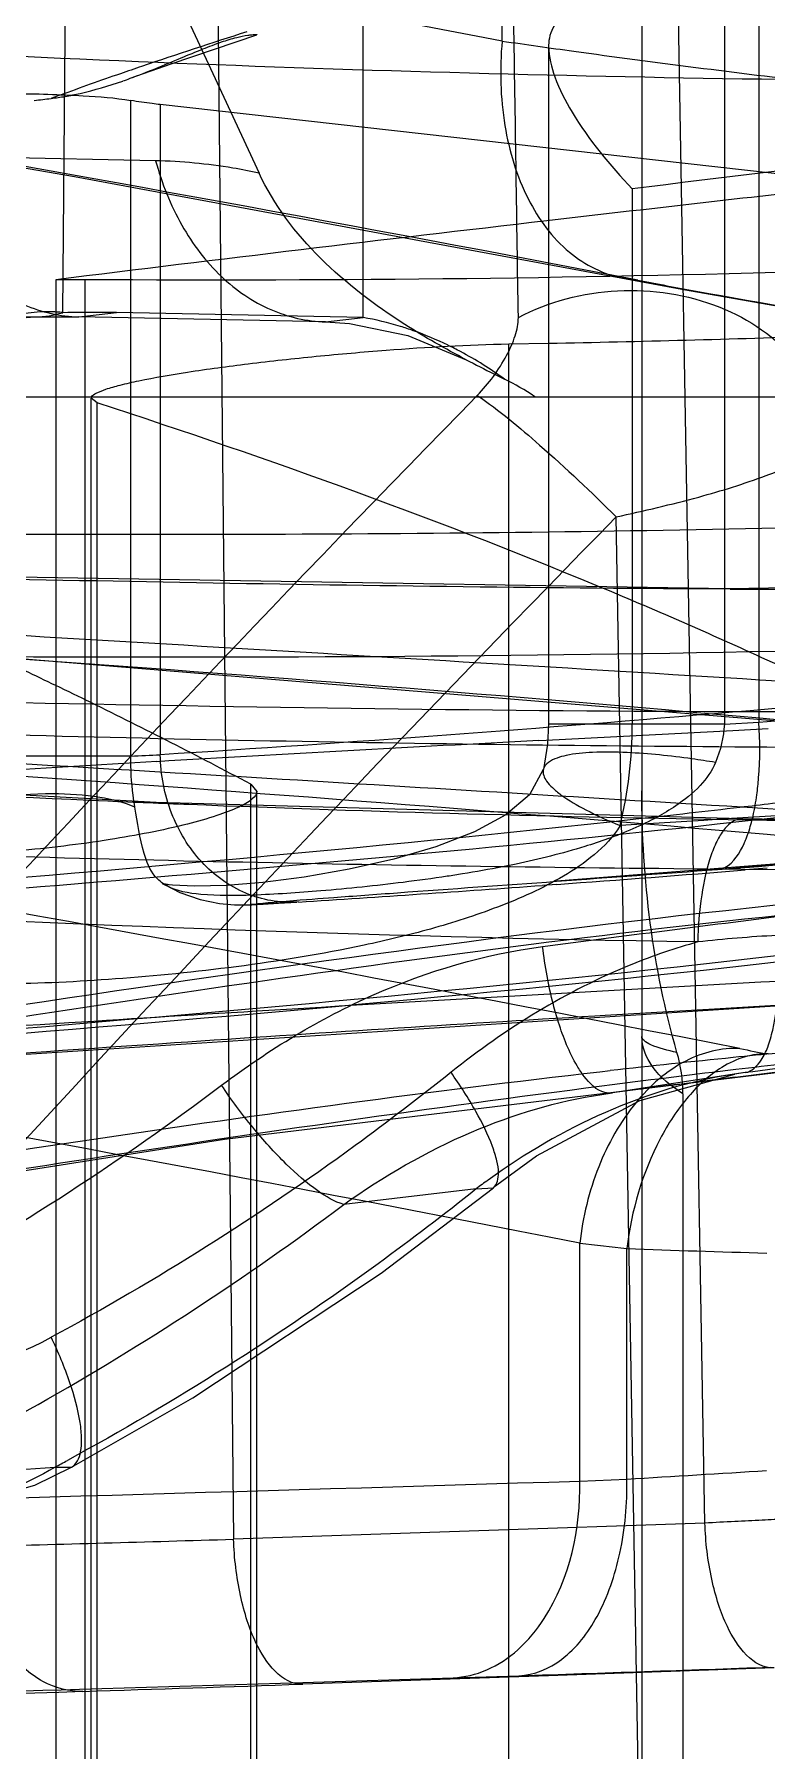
# Model space of a CAD drawing. Header units: millimetres. Extents: x 29875 to 31218, y -21313 to -20364.
# Drawn here: x 30568.674 to 30570.193, y -21046.04 to -21042.482 of the extents above; entities that cross this region are included whole.
import ezdxf

# ---------------------------------------------------------------- set-up
doc = ezdxf.new("R2010")
doc.units = ezdxf.units.MM
doc.header["$LTSCALE"] = 8
doc.layers.add('Cav-cor', color=30, linetype='Continuous')
doc.layers.add('WT', color=4, linetype='Continuous')

# ---------------------------------------------------------------- blocks, each defined once
blk = doc.blocks.new('20160903.150408')
at = {"layer": 'Cav-cor', "color": 241}
for p, q in [((-59.6826, 30.6229), (-58.6795, 28.4636)), ((-58.4637, 28.1643), (-58.4637, 30.4265)), ((-59.0864, 28.1743), (-59.0674, 30.3467)), ((-57.7553, 25.6651), (-57.8368, 30.3348)), ((-58.779, 30.2445), (-58.7323, 25.6316)), ((-57.886, 29.9255), (-57.886, 24.1488)), ((-58.1756, 28.7374), (-58.1829, 29.5342)), ((-57.7149, 28.7906), (-57.7149, 27.3214)), ((-57.6433, 28.7927), (-57.6433, 27.3252)), ((-58.8619, 28.6903), (-58.684, 28.7506)), ((-58.0792, 28.7247), (-58.0792, 27.3214)), ((-58.9467, 28.6601), (-58.8619, 28.6903)), ((-58.9455, 27.2551), (-58.9455, 28.6142)), ((-58.8843, 28.6057), (-58.8843, 27.2577)), ((-57.5148, 28.4518), (-58.8843, 28.6057)), ((-58.8939, 28.4892), (-59.4052, 28.4995)), ((-57.9057, 28.431), (-57.9057, 27.3214)), ((-59.1009, 28.2426), (-59.1009, 24.8827)), ((-59.0409, 28.2426), (-59.0409, 24.8822)), ((-57.9243, 28.2455), (-57.9242, 28.2455)), ((-57.9242, 28.2455), (-57.8945, 28.2417)), ((-59.1434, 28.1654), (-59.1321, 28.1656)), ((-59.1321, 28.1656), (-59.053, 28.1656)), ((-59.0529, 28.1656), (-58.975, 28.1746)), ((-58.5416, 28.1553), (-59.0529, 28.1656)), ((-58.4637, 28.1643), (-58.975, 28.1746)), ((-58.5416, 28.1553), (-58.4637, 28.1643)), ((-58.3711, 28.1269), (-58.2501, 28.0767)), ((-58.1617, 28.1095), (-58.0792, 28.111)), ((-58.1617, 24.8487), (-58.1617, 28.1095)), ((-62.8101, 28), (-54.9359, 28)), ((-59.0279, 24.8343), (-59.0279, 27.9972)), ((-59.0151, 27.9873), (-59.0279, 27.9969)), ((-59.0151, 24.8297), (-59.0151, 27.9873)), ((-57.8716, 23.8806), (-57.9392, 27.7508)), ((-59.059, 27.4479), (-59.307, 27.4658)), ((-57.6433, 27.3252), (-57.609, 27.3278)), ((-58.0842, 27.2882), (-57.6971, 27.3084)), ((-57.7149, 27.3214), (-58.0792, 27.3214)), ((-57.7149, 27.3214), (-57.6433, 27.3252)), ((-57.6971, 27.3084), (-57.624, 27.3122)), ((-58.0997, 27.2873), (-58.0842, 27.2882)), ((-58.9455, 27.2551), (-59.8309, 27.2551)), ((-58.0902, 27.2273), (-58.1191, 27.1747)), ((-58.6968, 24.673), (-58.6968, 27.1969)), ((-58.6968, 27.1969), (-58.684, 27.1816)), ((-58.684, 24.6671), (-58.684, 27.1814)), ((-58.1191, 27.1747), (-58.1677, 27.1334)), ((-57.6783, 27.1497), (-57.5425, 27.1413)), ((-57.5436, 27.1228), (-57.6799, 27.1247)), ((-57.6707, 27.123), (-57.6799, 27.1247)), ((-58.3131, 27.0669), (-58.4004, 27.0415)), ((-57.4406, 27.0443), (-58.0628, 26.9955)), ((-57.8197, 27.0221), (-57.6806, 27.0209)), ((-57.7294, 27.02), (-57.7292, 27.02)), ((-57.6806, 27.0209), (-57.5443, 27.02)), ((-57.6259, 27.0227), (-57.6718, 27.019)), ((-58.8733, 26.9875), (-58.872, 26.9867)), ((-58.8725, 26.9872), (-58.8726, 26.9873)), ((-58.0623, 26.9891), (-58.092, 26.9869)), ((-58.6393, 26.95), (-58.6014, 26.9523)), ((-58.598, 26.9526), (-58.6014, 26.9523)), ((-57.7353, 26.7307), (-57.9619, 26.7173)), ((-57.4885, 26.7449), (-57.7353, 26.7307)), ((-58.7511, 26.4611), (-56.892, 26.686)), ((-57.9619, 26.7173), (-57.9832, 26.716)), ((-57.6923, 26.5894), (-57.4828, 26.6158)), ((-57.9732, 26.6006), (-57.9519, 26.603)), ((-57.6715, 26.5988), (-57.9686, 26.5538)), ((-57.6715, 26.5988), (-57.6931, 26.5958)), ((-57.9475, 26.5734), (-57.9689, 26.5707)), ((-57.9686, 26.5538), (-57.9476, 26.5568)), ((-57.8007, 26.5552), (-57.8007, 24.1385)), ((-63.1015, 25.7756), (-58.7511, 26.4611)), ((-58.2293, 26.3577), (-58.5039, 26.3252)), ((-58.2293, 26.3576), (-58.1937, 26.3603)), ((-58.1937, 26.3603), (-58.1937, 26.3603)), ((-58.0144, 25.752), (-58.0144, 26.2452)), ((-57.9171, 25.7564), (-57.9171, 26.234)), ((-59.1024, 25.7811), (-59.0685, 25.7808)), ((-58.0144, 25.752), (-57.9171, 25.7564)), ((-57.7553, 25.6651), (-58.7323, 25.6316)), ((-58.6816, 25.3318), (-58.5891, 25.3347)), ((-58.5891, 25.3347), (-58.2774, 25.3443)), ((-58.1411, 25.3464), (-58.589, 25.3311)), ((-58.2774, 25.3443), (-58.1412, 25.3486)), ((-58.0797, 25.3485), (-58.1411, 25.3464)), ((-57.6119, 25.3646), (-58.0797, 25.3485)), ((-59.0517, 25.3207), (-58.6816, 25.3318))]:
    blk.add_line(p, q, dxfattribs=at)
for points in [[(-61.3815, 28.842), (-60.3023, 28.6706), (-59.0619, 28.4568)], [(-59.0619, 28.4568), (-57.7958, 28.2215), (-57.5236, 28.1743), (-57.5099, 28.1721)], [(-57.7292, 27.02), (-55.7954, 27.1934), (-53.8273, 27.4624), (-52.0152, 27.8655), (-50.5402, 28.3799)], [(-59.4123, 27.9521), (-59.3595, 28.0463), (-59.2894, 28.1145), (-59.2201, 28.151), (-59.1623, 28.1642), (-59.1434, 28.1654)], [(-58.5416, 28.1553), (-58.4917, 28.1521), (-58.3711, 28.1269)], [(-57.5, 27.6055), (-57.7055, 27.602), (-59.8999, 27.6375)], [(-57.495, 27.3187), (-59.1577, 27.4554), (-61.3867, 27.6016)], [(-57.6799, 27.1247), (-58.8925, 27.1588), (-60.3624, 27.2404), (-61.7472, 27.3541)], [(-58.0792, 27.3214), (-58.0813, 27.28), (-58.0901, 27.2272)], [(-63.4206, 26.153), (-62.732, 26.27), (-61.8196, 26.3934), (-60.6812, 26.514), (-59.2704, 26.6304), (-57.5769, 26.7392), (-55.6836, 26.838), (-53.6956, 26.928), (-51.6549, 27.0102), (-49.5625, 27.0835), (-47.5945, 27.1409)], [(-58.1677, 27.1334), (-58.2327, 27.0978), (-58.3131, 27.0669)], [(-58.4004, 27.0415), (-58.4927, 27.0206), (-58.5861, 27.0042), (-58.6717, 26.9931), (-58.7472, 26.987), (-58.8131, 26.9853), (-58.8588, 26.9875), (-58.8661, 26.9883)], [(-58.8661, 26.9883), (-58.8801, 26.9906), (-58.8747, 26.9882), (-58.8733, 26.9875)], [(-58.873, 26.9875), (-58.8436, 26.9726), (-58.8013, 26.9575), (-58.7612, 26.9493), (-58.7303, 26.9467), (-58.7139, 26.9465), (-58.7037, 26.9467), (-58.6943, 26.947), (-58.6838, 26.9475), (-58.6713, 26.9482), (-58.6393, 26.95)], [(-58.1939, 26.3605), (-58.1045, 26.4264), (-57.8903, 26.5414), (-57.6931, 26.5958)], [(-59.0684, 25.7808), (-58.8165, 25.9249), (-58.4264, 26.1834), (-58.1937, 26.3603)], [(-59.5239, 25.6568), (-59.4177, 25.6662), (-59.1442, 25.7438), (-59.0685, 25.7808)]]:
    blk.add_lwpolyline(points, dxfattribs=at)
for centre, radius, start, end in [((-75.2665, -59.9413), 90.3106, 79.091198, 81.32985), ((-74.8772, -59.8429), 89.7068, 79.087305, 81.33414), ((-55.1626, 17.6155), 11.6906, 107.63741, 108.76284), ((-57.9728, 28.726), 0.1064, 176.2893, 179.9732), ((-55.9953, 20.0923), 9.0776, 108.81447, 109.10877), ((-56.3897, 21.2275), 7.8758, 109.10106, 110.06429), ((-59.3318, 29.7179), 1.1257, 289.1629, 290.0047), ((-59.4672, 31.5934), 2.9963, 276.1647, 276.8339), ((-56.7987, 22.3574), 6.6742, 110.09453, 110.26803), ((-59.1774, 29.1728), 0.5584, 276.8622, 279.888), ((-39.0832, -135.309), 164.7728, 96.423531, 96.621531), ((-43.1463, -100.5312), 129.7584, 96.610132, 97.062748), ((-59.0759, 22.1285), 6.1142, 89.67201, 90.23459), ((-59.1481, 28.382), 0.2166, 271.2326, 286.4848), ((-59.1195, 27.8973), 0.2791, 83.1833, 85.8658), ((-58.5982, 27.4656), 0.7124, 64.1337, 70.4487), ((-58.7176, 62.6413), 34.5362, 271.05922, 272.00531), ((-58.6152, 27.4301), 0.7517, 61.9479, 64.1469), ((-58.6256, 27.4114), 0.7731, 53.9338, 61.9184), ((-56.89, 30.667), 2.9256, 242.2974, 243.5608), ((-56.3929, 31.661), 4.037, 243.5251, 243.8766), ((-18.4877, -10.8756), 55.5945, 135.62745, 138.99993), ((-58.3929, 27.583), 0.505, 55.6657, 63.8628), ((-18.686, -10.7128), 54.9569, 135.5821, 138.97191), ((-57.4748, 83.5233), 55.9224, 269.76656, 269.97417), ((-64.2838, 16.6337), 11.95, 64.29684, 64.97686), ((-65.0999, -56.1242), 83.7902, 84.792559, 85.865642), ((-64.1828, 16.8439), 11.7169, 63.89888, 64.29575), ((-64.0453, 17.1232), 11.4055, 62.03471, 63.90224), ((-75.1572, -61.9758), 90.3308, 78.84569, 81.460179), ((-58.789, 27.3214), 0.8833, 346.2155, 0.0028), ((-59.7336, 46.2304), 18.9917, 272.37806, 272.56297), ((-48.5128, -152.9493), 180.4914, 93.044731, 93.296352), ((-56.7768, 78.2639), 51.1499, 266.13843, 267.51643), ((-51.3553, -103.9488), 131.4086, 93.287529, 93.608578), ((-56.881, 76.0546), 48.9381, 267.52618, 267.72319), ((-56.9145, 75.1945), 48.0774, 267.72239, 269.09886), ((-61.3009, 58.1222), 31.1836, 276.27493, 276.66326), ((-60.9857, 55.4146), 28.4577, 276.66549, 276.93788), ((-57.1626, 59.5759), 32.4568, 269.10306, 269.25792), ((-66.5394, 144.6309), 117.9403, 274.121504, 274.283889), ((-61.6222, 76.0065), 49.1465, 274.15384, 274.61049), ((-62.4926, 88.0688), 61.2402, 273.646188, 274.120759), ((-75.3494, -61.619), 89.5579, 78.839295, 81.501225), ((-41.0771, -104.9905), 132.9437, 97.133377, 97.353014), ((-57.4602, 24.1309), 2.7562, 93.0449, 96.4501), ((-48.8518, -135.443), 162.4669, 93.049146, 93.460851), ((-51.2422, -95.7983), 122.7502, 93.464193, 93.658009), ((-53.7608, -58.1777), 85.0457, 93.581727, 94.869683), ((-40.5915, -108.1747), 135.8515, 97.013817, 97.222677), ((-55.6312, 5.9979), 20.7353, 95.71663, 96.42621), ((-55.8128, 7.7889), 18.9352, 95.4278, 95.70955), ((-54.7305, 1.7436), 25.0372, 96.30661, 96.79146), ((-56.7946, 31.1561), 4.5941, 258.8559, 259.5986), ((-54.2581, -2.214), 29.0229, 96.79373, 97.30339), ((-42.6111, -92.1741), 119.7173, 97.236988, 97.360127), ((-57.2945, 25.1114), 1.5582, 125.7329, 126.8726), ((-62.057, 31.0673), 5.9255, 299.51584, 306.84367), ((-56.5853, 38.335), 12.174, 263.25853, 263.71936), ((-56.7945, 57.2232), 31.0095, 267.92537, 268.46127), ((-59.4599, 26.6992), 0.7372, 272.1419, 298.3081), ((-61.9747, 30.9239), 5.7601, 296.24854, 299.50667), ((-64.2286, 94.5556), 68.9653, 273.992215, 274.262748), ((-61.7801, 30.7641), 5.6569, 298.2521, 298.5478), ((-60.8267, 75.4), 49.7289, 273.35424, 273.68887), ((-89.6929, 1071), 1045.7279, 271.5091042, 271.7359432), ((-63.8056, 198.5303), 172.9732, 271.502996, 271.68071), ((-63.3864, 186.4148), 161.1516, 271.865215, 272.050857), ((-89.6939, 1068.0325), 1043.1619, 271.5487877, 271.6832733), ((-74.3923, 521.4044), 496.3255, 271.587749, 271.771997), ((-64.8204, 208.9493), 183.7239, 271.801442, 271.943687)]:
    blk.add_arc(centre, radius, start, end, dxfattribs=at)
for points, knots in [([(-62.7576, 28.4982), (-62.361, 28.878), (-60.7497, 30.371), (-59.048, 31.7653), (-57.7355, 32.7606)], [0, 0, 0, 0, 0.250046, 1, 1, 1, 1]), ([(-48.3004, 30.6858), (-48.6821, 30.4447), (-49.4802, 30.0284), (-50.7394, 29.5895), (-52.0069, 29.2794), (-53.2597, 29.0475), (-54.4861, 28.8616), (-56.0313, 28.6562), (-57.1681, 28.522), (-57.9057, 28.4311)], [0, 0, 0, 0, 0.136222, 0.270261, 0.401477, 0.529632, 0.65459, 0.775737, 1, 1, 1, 1]), ([(-58.142, 28.1644), (-58.145, 28.3627), (-58.1568, 29.1314), (-58.1682, 29.9001), (-58.1766, 30.4705)], [0, 0, 0, 0, 0.258015, 1, 1, 1, 1]), ([(-61.629, 28.8807), (-60.7713, 28.8002), (-59.4816, 28.7077), (-57.7587, 28.6548), (-56.8966, 28.6518), (-56.4654, 28.6548)], [0, 0, 0, 0, 0.499869, 0.749829, 1, 1, 1, 1]), ([(-52.7295, 28.845), (-53.7605, 28.593), (-55.8668, 28.2921), (-57.9851, 28.2364), (-59.0409, 28.2426)], [0, 0, 0, 0, 0.501308, 1, 1, 1, 1]), ([(-58.0244, 28.7924), (-58.039, 28.7904), (-58.0691, 28.7779), (-58.0781, 28.7471), (-58.079, 28.7329)], [0, 0, 0, 0, 0.510224, 1, 1, 1, 1]), ([(-58.9467, 28.6601), (-58.911, 28.6731), (-58.8611, 28.6943), (-58.7983, 28.7203), (-58.76, 28.7349), (-58.729, 28.7447), (-58.7076, 28.7492), (-58.6956, 28.7504), (-58.6891, 28.7511), (-58.6866, 28.7504), (-58.6839, 28.751), (-58.684, 28.7506)], [0, 0, 0, 0, 0.408336, 0.582631, 0.730982, 0.848421, 0.932469, 0.962012, 0.983163, 0.995819, 1, 1, 1, 1]), ([(-58.1756, 28.7374), (-58.1809, 28.6791), (-58.1781, 28.566), (-58.1321, 28.4124), (-58.0472, 28.2951), (-57.9649, 28.2534), (-57.9243, 28.2455)], [0, 0, 0, 0, 0.293097, 0.56017, 0.792841, 1, 1, 1, 1]), ([(-58.1756, 28.7374), (-58.1262, 28.7302), (-57.9081, 28.6994), (-57.6896, 28.6717), (-57.5205, 28.6516)], [0, 0, 0, 0, 0.226676, 1, 1, 1, 1]), ([(-58.0792, 28.7261), (-58.0792, 28.7046), (-58.0667, 28.6565), (-58.0137, 28.5533), (-57.9523, 28.4798), (-57.9057, 28.431)], [0, 0, 0, 0, 0.185137, 0.418492, 1, 1, 1, 1]), ([(-59.0815, 28.6227), (-59.0711, 28.6245), (-59.0307, 28.6326), (-58.9912, 28.6445), (-58.9622, 28.6545)], [0, 0, 0, 0, 0.256359, 1, 1, 1, 1]), ([(-59.1899, 28.6285), (-59.1414, 28.6281), (-59.0598, 28.6258), (-58.9781, 28.6199), (-58.9455, 28.6142)], [0, 0, 0, 0, 0.594702, 1, 1, 1, 1]), ([(-58.8843, 28.6057), (-58.8899, 28.6063), (-58.9104, 28.6088), (-58.9308, 28.6117), (-58.9455, 28.6142)], [0, 0, 0, 0, 0.273992, 1, 1, 1, 1]), ([(-59.4622, 28.5036), (-59.4506, 28.4559), (-59.4193, 28.3672), (-59.3458, 28.2563), (-59.252, 28.1821), (-59.1779, 28.1647), (-59.1434, 28.1654)], [0, 0, 0, 0, 0.295583, 0.560902, 0.792087, 1, 1, 1, 1]), ([(-59.4052, 28.4995), (-59.3927, 28.453), (-59.3581, 28.3656), (-59.2763, 28.2572), (-59.172, 28.1847), (-59.0917, 28.1664), (-59.053, 28.1656)], [0, 0, 0, 0, 0.278808, 0.537704, 0.775496, 1, 1, 1, 1]), ([(-58.6795, 28.4636), (-58.6975, 28.4675), (-58.7683, 28.4812), (-58.8404, 28.4881), (-58.8939, 28.4892)], [0, 0, 0, 0, 0.256647, 1, 1, 1, 1]), ([(-58.8939, 28.4892), (-58.8814, 28.4427), (-58.8467, 28.3553), (-58.765, 28.2469), (-58.6606, 28.1745), (-58.5804, 28.1562), (-58.5416, 28.1554)], [0, 0, 0, 0, 0.278809, 0.537705, 0.775496, 1, 1, 1, 1]), ([(-58.2501, 28.0767), (-58.2934, 28.0995), (-58.4613, 28.194), (-58.6183, 28.3319), (-58.6794, 28.4635)], [0, 0, 0, 0, 0.252142, 1, 1, 1, 1]), ([(-57.7294, 27.02), (-57.1213, 27.0658), (-55.9056, 27.1697), (-54.0883, 27.3969), (-52.2895, 27.7549), (-51.1224, 28.1357), (-50.5607, 28.3776)], [0, 0, 0, 0, 0.249753, 0.499587, 0.749588, 1, 1, 1, 1]), ([(-58.142, 28.1644), (-58.0793, 28.1976), (-57.9361, 28.2341), (-57.726, 28.2028), (-57.5806, 28.1059), (-57.5175, 27.9979), (-57.5059, 27.9396), (-57.5054, 27.9112)], [0, 0, 0, 0, 0.267057, 0.536431, 0.781191, 0.893106, 1, 1, 1, 1]), ([(-57.8945, 28.2417), (-57.8542, 28.234), (-57.6752, 28.2006), (-57.4955, 28.1705), (-57.3562, 28.1487)], [0, 0, 0, 0, 0.225548, 1, 1, 1, 1]), ([(-59.0994, 28.1756), (-59.1044, 28.176), (-59.1262, 28.1769), (-59.1481, 28.1752), (-59.1647, 28.1723)], [0, 0, 0, 0, 0.230105, 1, 1, 1, 1]), ([(-58.975, 28.1746), (-58.9838, 28.1747), (-59.0209, 28.1752), (-59.058, 28.1749), (-59.0864, 28.1743)], [0, 0, 0, 0, 0.235831, 1, 1, 1, 1]), ([(-58.3598, 28.1369), (-58.3686, 28.14), (-58.4026, 28.1513), (-58.4376, 28.1598), (-58.4637, 28.1643)], [0, 0, 0, 0, 0.260454, 1, 1, 1, 1]), ([(-58.2271, 28.0028), (-58.2032, 28.0272), (-58.1734, 28.0674), (-58.148, 28.1239), (-58.1418, 28.1516), (-58.142, 28.1644)], [0, 0, 0, 0, 0.551397, 0.793298, 1, 1, 1, 1]), ([(-59.0269, 28), (-59.0246, 28.0034), (-59.0143, 28.0093), (-58.9945, 28.0169), (-58.9648, 28.0252), (-58.9086, 28.0378), (-58.82, 28.0529), (-58.6972, 28.0695), (-58.5599, 28.0845), (-58.3799, 28.1001), (-58.2467, 28.1081), (-58.1617, 28.1095)], [0, 0, 0, 0, 0.014101, 0.038604, 0.073708, 0.118878, 0.236048, 0.381269, 0.543259, 0.709161, 1, 1, 1, 1]), ([(-54.1612, 28.0597), (-54.3481, 27.9674), (-54.7345, 27.8209), (-55.3272, 27.6676), (-55.9197, 27.5553), (-56.7087, 27.4406), (-57.697, 27.3403), (-58.4887, 27.283), (-58.8843, 27.2577)], [0, 0, 0, 0, 0.129891, 0.256276, 0.38121, 0.505452, 0.752986, 1, 1, 1, 1]), ([(-58.2271, 28.0028), (-58.1815, 27.9718), (-58.0835, 27.8894), (-57.9905, 27.8021), (-57.9392, 27.7508)], [0, 0, 0, 0, 0.431626, 1, 1, 1, 1]), ([(-57.5931, 27.4388), (-57.7104, 27.4932), (-58.1758, 27.6978), (-58.6549, 27.87), (-59.0151, 27.9873)], [0, 0, 0, 0, 0.254515, 1, 1, 1, 1]), ([(-57.9392, 27.7508), (-57.8819, 27.7635), (-57.7769, 27.7876), (-57.6428, 27.8294), (-57.5563, 27.8648), (-57.5156, 27.891), (-57.5053, 27.9054), (-57.5054, 27.9112)], [0, 0, 0, 0, 0.374572, 0.685882, 0.899154, 0.962618, 1, 1, 1, 1]), ([(-61.8579, 27.7511), (-61.1319, 27.7364), (-59.6798, 27.7119), (-58.2271, 27.7127), (-57.5011, 27.7308)], [0, 0, 0, 0, 0.499972, 1, 1, 1, 1]), ([(-62.1308, 27.6857), (-61.3582, 27.637), (-59.8134, 27.5427), (-58.2683, 27.4521), (-57.4963, 27.4046)], [0, 0, 0, 0, 0.500235, 1, 1, 1, 1]), ([(-57.7026, 27.6013), (-58.0716, 27.6028), (-58.8094, 27.6127), (-60.2846, 27.6448), (-61.3908, 27.6765), (-62.1282, 27.6998)], [0, 0, 0, 0, 0.250043, 0.500046, 1, 1, 1, 1]), ([(-48.0014, 27.5368), (-49.7567, 27.4878), (-52.3263, 27.3927), (-55.6359, 27.2422), (-57.1909, 27.1582), (-57.9312, 27.1109)], [0, 0, 0, 0, 0.530008, 0.776088, 1, 1, 1, 1]), ([(-57.1256, 27.0468), (-57.659, 27.0974), (-58.727, 27.1847), (-60.8645, 27.3287), (-62.4683, 27.4215), (-63.5373, 27.4846)], [0, 0, 0, 0, 0.250129, 0.500127, 1, 1, 1, 1]), ([(-55.9495, 27.3777), (-56.4699, 27.3549), (-57.5119, 27.339), (-59.5954, 27.3682), (-61.1575, 27.4122), (-62.1988, 27.4451)], [0, 0, 0, 0, 0.24999, 0.49999, 1, 1, 1, 1]), ([(-61.742, 27.4269), (-61.0351, 27.3757), (-59.6197, 27.2987), (-58.2025, 27.2772), (-57.4942, 27.2732)], [0, 0, 0, 0, 0.500173, 1, 1, 1, 1]), ([(-61.7446, 27.3953), (-61.067, 27.3532), (-59.7115, 27.2712), (-58.356, 27.1914), (-57.6783, 27.1497)], [0, 0, 0, 0, 0.500005, 1, 1, 1, 1]), ([(-55.9495, 27.3777), (-56.3586, 27.2944), (-57.1846, 27.167), (-58.4304, 27.0398), (-59.6784, 26.9394), (-60.5105, 26.8741), (-60.9264, 26.8401)], [0, 0, 0, 0, 0.250085, 0.500076, 0.750041, 1, 1, 1, 1]), ([(-57.6476, 27.1747), (-57.646, 27.1865), (-57.6408, 27.2365), (-57.6408, 27.287), (-57.6433, 27.3252)], [0, 0, 0, 0, 0.237085, 1, 1, 1, 1]), ([(-58.6014, 26.9523), (-58.637, 26.9501), (-58.7119, 26.9637), (-58.8058, 27.032), (-58.868, 27.1356), (-58.8836, 27.2167), (-58.8843, 27.2577)], [0, 0, 0, 0, 0.231817, 0.475203, 0.733401, 1, 1, 1, 1]), ([(-58.043, 27.2562), (-58.0493, 27.2548), (-58.0668, 27.2503), (-58.0874, 27.2393), (-58.0902, 27.2273)], [0, 0, 0, 0, 0.344716, 1, 1, 1, 1]), ([(-57.9164, 27.2623), (-57.9404, 27.2634), (-57.9827, 27.264), (-58.0251, 27.2601), (-58.043, 27.2562)], [0, 0, 0, 0, 0.567721, 1, 1, 1, 1]), ([(-57.7332, 27.2418), (-57.7496, 27.2445), (-57.8104, 27.2537), (-57.8716, 27.2602), (-57.9164, 27.2623)], [0, 0, 0, 0, 0.270051, 1, 1, 1, 1]), ([(-58.9368, 27.149), (-58.9383, 27.1572), (-58.9437, 27.1924), (-58.9457, 27.228), (-58.9455, 27.2551)], [0, 0, 0, 0, 0.236583, 1, 1, 1, 1]), ([(-58.0902, 27.2273), (-58.0922, 27.2192), (-58.0856, 27.204), (-58.0706, 27.1883), (-58.044, 27.1668), (-57.9972, 27.14), (-57.9552, 27.1208), (-57.9312, 27.1109)], [0, 0, 0, 0, 0.121615, 0.210881, 0.323387, 0.61939, 1, 1, 1, 1]), ([(-61.7595, 27.179), (-61.104, 27.1308), (-59.7913, 27.0558), (-58.4769, 27.0282), (-57.8197, 27.0221)], [0, 0, 0, 0, 0.500036, 1, 1, 1, 1]), ([(-58.9368, 27.149), (-58.9596, 27.1595), (-59.0167, 27.1733), (-59.1563, 27.1811), (-59.3583, 27.1545), (-59.5596, 27.0962), (-59.7059, 27.0304), (-59.7685, 26.9927), (-59.7951, 26.9728)], [0, 0, 0, 0, 0.083777, 0.192886, 0.465683, 0.757679, 0.888935, 1, 1, 1, 1]), ([(-58.684, 27.1816), (-58.684, 27.1756), (-58.697, 27.1612), (-58.7257, 27.1467), (-58.7714, 27.1293), (-58.8599, 27.1048), (-58.9981, 27.0784), (-59.1164, 27.0642), (-59.1806, 27.0584)], [0, 0, 0, 0, 0.03479, 0.097562, 0.191068, 0.313332, 0.627977, 1, 1, 1, 1]), ([(-58.8726, 26.9873), (-58.8809, 26.9921), (-58.9026, 27.0099), (-58.9249, 27.0676), (-58.9312, 27.117), (-58.9368, 27.149)], [0, 0, 0, 0, 0.160894, 0.456321, 1, 1, 1, 1]), ([(-57.6587, 27.1176), (-57.6575, 27.122), (-57.6529, 27.1409), (-57.6495, 27.16), (-57.6476, 27.1747)], [0, 0, 0, 0, 0.235825, 1, 1, 1, 1]), ([(-61.2963, 26.8315), (-60.7288, 26.8785), (-59.5935, 26.9666), (-58.4585, 27.0631), (-57.8925, 27.1254)], [0, 0, 0, 0, 0.499988, 1, 1, 1, 1]), ([(-57.6799, 27.1246), (-57.6927, 27.1247), (-57.7131, 27.109), (-57.7301, 27.0806), (-57.7492, 27.0348), (-57.7645, 26.9635), (-57.7694, 26.9023), (-57.7699, 26.8697)], [0, 0, 0, 0, 0.135183, 0.233661, 0.354871, 0.655386, 1, 1, 1, 1]), ([(-57.674, 27.0736), (-57.6725, 27.0768), (-57.6664, 27.0912), (-57.6618, 27.106), (-57.6587, 27.1176)], [0, 0, 0, 0, 0.231379, 1, 1, 1, 1]), ([(-57.9312, 27.1109), (-57.9449, 27.0878), (-57.9823, 27.0489), (-58.068, 26.9912), (-58.183, 26.94), (-58.3224, 26.8953), (-58.503, 26.8518), (-58.7211, 26.8164), (-58.9716, 26.7915), (-59.2054, 26.7797), (-59.39, 26.7844), (-59.5276, 26.8054), (-59.6249, 26.8329), (-59.7018, 26.8723), (-59.7594, 26.9204), (-59.7838, 26.9537), (-59.7951, 26.9728)], [0, 0, 0, 0, 0.040409, 0.079486, 0.155289, 0.22868, 0.299716, 0.434712, 0.560819, 0.678474, 0.786996, 0.837969, 0.887653, 0.93854, 0.966656, 1, 1, 1, 1]), ([(-57.9569, 27.0834), (-57.9726, 27.0777), (-58.0349, 27.0571), (-58.0987, 27.0414), (-58.1465, 27.0313)], [0, 0, 0, 0, 0.254334, 1, 1, 1, 1]), ([(-57.7292, 27.02), (-57.724, 27.0204), (-57.698, 27.0286), (-57.6827, 27.0543), (-57.674, 27.0736)], [0, 0, 0, 0, 0.199384, 1, 1, 1, 1]), ([(-58.258, 27.0108), (-58.2685, 27.0091), (-58.3092, 27.0027), (-58.3501, 26.9971), (-58.3805, 26.9933)], [0, 0, 0, 0, 0.2565, 1, 1, 1, 1]), ([(-58.1465, 27.0313), (-58.1559, 27.0294), (-58.193, 27.0218), (-58.2302, 27.0153), (-58.258, 27.0108)], [0, 0, 0, 0, 0.254157, 1, 1, 1, 1]), ([(-57.1256, 26.991), (-57.6477, 26.9488), (-58.6892, 26.8179), (-60.2439, 26.572), (-61.7988, 26.3185), (-62.8366, 26.1562), (-63.3559, 26.0781)], [0, 0, 0, 0, 0.249527, 0.499628, 0.749864, 1, 1, 1, 1]), ([(-58.3805, 26.9933), (-58.4373, 26.9863), (-58.5413, 26.9755), (-58.6817, 26.966), (-58.7888, 26.9646), (-58.8509, 26.9748), (-58.8724, 26.9872)], [0, 0, 0, 0, 0.346896, 0.632861, 0.849364, 1, 1, 1, 1]), ([(-58.598, 26.9526), (-58.6312, 26.9505), (-58.7509, 26.9432), (-58.6008, 26.9566), (-58.5191, 26.9624), (-58.3217, 26.9771), (-58.1726, 26.9876), (-58.0628, 26.9955)], [0, 0, 0, 0, 0.135427, 0.237143, 0.371509, 0.551362, 1, 1, 1, 1]), ([(-62.1952, 26.2129), (-61.4114, 26.3434), (-60.2373, 26.5462), (-58.6694, 26.7955), (-57.8826, 26.8974), (-57.4884, 26.9366)], [0, 0, 0, 0, 0.500468, 0.750484, 1, 1, 1, 1]), ([(-57.7699, 26.8697), (-57.8163, 26.8569), (-58, 26.7941), (-58.1679, 26.6903), (-58.2816, 26.5995)], [0, 0, 0, 0, 0.248801, 1, 1, 1, 1]), ([(-57.6715, 26.5988), (-57.6577, 26.6013), (-57.6384, 26.621), (-57.6236, 26.6535), (-57.6091, 26.7044), (-57.6013, 26.7822), (-57.6034, 26.848), (-57.6066, 26.8832)], [0, 0, 0, 0, 0.137988, 0.236123, 0.355893, 0.652846, 1, 1, 1, 1]), ([(-60.9769, 26.5448), (-60.3948, 26.5923), (-59.2301, 26.682), (-58.0663, 26.7863), (-57.4863, 26.8558)], [0, 0, 0, 0, 0.499949, 1, 1, 1, 1]), ([(-57.4861, 26.8416), (-58.0661, 26.7734), (-59.2298, 26.6718), (-60.3942, 26.5827), (-60.9761, 26.5351)], [0, 0, 0, 0, 0.50004, 1, 1, 1, 1]), ([(-58.7572, 26.5727), (-58.6592, 26.6464), (-58.4494, 26.7745), (-58.2117, 26.8445), (-58.0916, 26.86)], [0, 0, 0, 0, 0.502961, 1, 1, 1, 1]), ([(-58.0587, 26.703), (-58.0626, 26.7151), (-58.0773, 26.7666), (-58.0869, 26.8195), (-58.0916, 26.86)], [0, 0, 0, 0, 0.238675, 1, 1, 1, 1]), ([(-57.9832, 26.716), (-58.2737, 26.6986), (-59.2736, 26.6351), (-60.2727, 26.5567), (-60.9802, 26.4867)], [0, 0, 0, 0, 0.290457, 1, 1, 1, 1]), ([(-58.0056, 26.5911), (-58.0109, 26.598), (-58.0335, 26.6328), (-58.0488, 26.6718), (-58.0587, 26.703)], [0, 0, 0, 0, 0.209251, 1, 1, 1, 1]), ([(-57.8007, 26.5552), (-57.8248, 26.5704), (-57.8655, 26.6019), (-57.8859, 26.6519), (-57.886, 26.6736)], [0, 0, 0, 0, 0.567354, 1, 1, 1, 1]), ([(-57.8131, 26.6407), (-57.8317, 26.6446), (-57.8557, 26.6504), (-57.8802, 26.6627), (-57.886, 26.6704), (-57.886, 26.6736)], [0, 0, 0, 0, 0.687717, 0.88333, 1, 1, 1, 1]), ([(-57.6825, 26.6486), (-57.7209, 26.651), (-57.8062, 26.6286), (-57.9085, 26.5363), (-57.9833, 26.4034), (-58.0087, 26.2992), (-58.0144, 26.2452)], [0, 0, 0, 0, 0.203472, 0.440693, 0.712116, 1, 1, 1, 1]), ([(-57.624, 26.6375), (-57.6401, 26.6381), (-57.6743, 26.6333), (-57.7332, 26.6058), (-57.7957, 26.5482), (-57.875, 26.4259), (-57.9076, 26.3126), (-57.9171, 26.234)], [0, 0, 0, 0, 0.090174, 0.189178, 0.359648, 0.557293, 1, 1, 1, 1]), ([(-62.195, 25.9385), (-61.4889, 26.0569), (-60.4327, 26.2393), (-59.026, 26.4647), (-58.3237, 26.5608), (-57.9732, 26.6006)], [0, 0, 0, 0, 0.502594, 0.752372, 1, 1, 1, 1]), ([(-58.2816, 26.5995), (-58.3466, 26.5475), (-58.61, 26.3459), (-58.8916, 26.168), (-59.1103, 26.0502)], [0, 0, 0, 0, 0.251055, 1, 1, 1, 1]), ([(-58.1938, 26.3605), (-58.1853, 26.3672), (-58.1813, 26.3895), (-58.1865, 26.4179), (-58.2001, 26.4617), (-58.2314, 26.5237), (-58.2631, 26.5733), (-58.2816, 26.5995)], [0, 0, 0, 0, 0.122787, 0.216747, 0.334814, 0.63733, 1, 1, 1, 1]), ([(-57.6936, 26.5957), (-57.7857, 26.5817), (-57.9667, 26.5264), (-58.1286, 26.4309), (-58.2045, 26.3762)], [0, 0, 0, 0, 0.499034, 1, 1, 1, 1]), ([(-57.9491, 26.5565), (-57.9536, 26.5559), (-57.9769, 26.5581), (-57.9946, 26.5767), (-58.0056, 26.5911)], [0, 0, 0, 0, 0.200272, 1, 1, 1, 1]), ([(-57.9689, 26.5707), (-58.6742, 26.4799), (-60.085, 26.255), (-61.4945, 26.0246), (-62.203, 25.9136)], [0, 0, 0, 0, 0.497917, 1, 1, 1, 1]), ([(-59.6343, 26.0318), (-59.5574, 26.0697), (-59.2528, 26.2292), (-58.9636, 26.4177), (-58.7572, 26.5727)], [0, 0, 0, 0, 0.249229, 1, 1, 1, 1]), ([(-58.5041, 26.3256), (-58.5234, 26.3311), (-58.5659, 26.3572), (-58.6284, 26.4118), (-58.695, 26.4859), (-58.7371, 26.5426), (-58.7572, 26.5727)], [0, 0, 0, 0, 0.168344, 0.408509, 0.696965, 1, 1, 1, 1]), ([(-58.2293, 26.3577), (-58.296, 26.3046), (-58.5659, 26.099), (-58.8535, 25.9164), (-59.0767, 25.795)], [0, 0, 0, 0, 0.25108, 1, 1, 1, 1]), ([(-59.0685, 25.7808), (-59.0576, 25.7866), (-59.0479, 25.8097), (-59.0467, 25.8417), (-59.0517, 25.8907), (-59.0717, 25.9618), (-59.0957, 26.0196), (-59.1103, 26.0502)], [0, 0, 0, 0, 0.129634, 0.225122, 0.343764, 0.643159, 1, 1, 1, 1]), ([(-59.1024, 25.7811), (-59.1667, 25.7435), (-59.3039, 25.6839), (-59.4516, 25.6596), (-59.5251, 25.6567)], [0, 0, 0, 0, 0.503096, 1, 1, 1, 1]), ([(-58.1429, 25.4026), (-58.1218, 25.4214), (-58.041, 25.5204), (-58.0128, 25.6541), (-58.0144, 25.752)], [0, 0, 0, 0, 0.224215, 1, 1, 1, 1]), ([(-58.1412, 25.3486), (-58.1096, 25.3499), (-58.0405, 25.3798), (-57.9689, 25.4757), (-57.9247, 25.6064), (-57.916, 25.705), (-57.9171, 25.7564)], [0, 0, 0, 0, 0.18823, 0.417238, 0.69407, 1, 1, 1, 1]), ([(-57.4665, 25.6808), (-57.4664, 25.6803), (-57.4691, 25.6807), (-57.4719, 25.6798), (-57.4787, 25.6796), (-57.4871, 25.6789), (-57.4983, 25.6782), (-57.5177, 25.6771), (-57.5475, 25.6754), (-57.5894, 25.6732), (-57.6389, 25.6708), (-57.6951, 25.668), (-57.7346, 25.6661), (-57.7553, 25.6651)], [0, 0, 0, 0, 0.00444, 0.017483, 0.039114, 0.069236, 0.107689, 0.154302, 0.271018, 0.417095, 0.58961, 0.785234, 1, 1, 1, 1]), ([(-57.6119, 25.3646), (-57.655, 25.3629), (-57.7016, 25.4271), (-57.7281, 25.497), (-57.7473, 25.569), (-57.7539, 25.626), (-57.7553, 25.6651)], [0, 0, 0, 0, 0.36937, 0.509642, 0.665012, 1, 1, 1, 1]), ([(-58.589, 25.3311), (-58.632, 25.3293), (-58.6788, 25.3935), (-58.7052, 25.4635), (-58.7244, 25.5355), (-58.731, 25.5925), (-58.7323, 25.6316)], [0, 0, 0, 0, 0.369163, 0.509444, 0.664857, 1, 1, 1, 1]), ([(-59.0448, 25.3162), (-59.0732, 25.3151), (-59.1351, 25.3318), (-59.2074, 25.4011), (-59.2549, 25.5006), (-59.2675, 25.5771), (-59.2686, 25.6167)], [0, 0, 0, 0, 0.207333, 0.441941, 0.710596, 1, 1, 1, 1]), ([(-58.2774, 25.3443), (-58.2536, 25.3453), (-58.2041, 25.3574), (-58.1621, 25.3854), (-58.1429, 25.4026)], [0, 0, 0, 0, 0.481656, 1, 1, 1, 1]), ([(-53.6743, 25.286), (-54.4029, 25.0913), (-55.4543, 24.8101), (-56.7749, 24.4375), (-57.3664, 24.2588), (-57.6363, 24.171)], [0, 0, 0, 0, 0.549669, 0.793203, 1, 1, 1, 1])]:
    blk.add_open_spline(points, degree=3, knots=knots, dxfattribs=at)
for points in [[(-59.2573, 27.4615), (-58.6708, 27.4588), (-58.0841, 27.4614), (-57.4978, 27.4754)], [(-57.7149, 27.3214), (-57.7163, 27.2942), (-57.7228, 27.2669), (-57.7332, 27.2418)], [(-57.7332, 27.2418), (-57.7407, 27.2242), (-57.7521, 27.2081), (-57.7651, 27.1941)], [(-57.7651, 27.1941), (-57.78, 27.178), (-57.7974, 27.1642), (-57.8156, 27.1519)], [(-57.8131, 26.6407), (-57.8634, 26.816), (-57.886, 27.0006), (-57.886, 27.1829)], [(-57.8156, 27.1519), (-57.8281, 27.1434), (-57.8411, 27.1357), (-57.8543, 27.1285)], [(-57.8543, 27.1285), (-57.8871, 27.1106), (-57.9218, 27.096), (-57.9569, 27.0834)], [(-57.7699, 26.8697), (-59.1343, 26.8909), (-60.4985, 26.9724), (-61.8571, 27.1002)], [(-57.8007, 26.5552), (-57.8007, 26.584), (-57.8052, 26.613), (-57.8131, 26.6407)], [(-58.2393, 26.4754), (-58.1529, 26.5123), (-58.0616, 26.5396), (-57.9687, 26.5538)], [(-58.5041, 26.3256), (-58.4213, 26.3842), (-58.3325, 26.4355), (-58.2393, 26.4754)]]:
    blk.add_open_spline(points, degree=3, dxfattribs=at)

msp = doc.modelspace()

# ---------------------------------------------------------------- linework, layer by layer
at = {"layer": 'Cav-cor', "color": 241}
msp.add_line((30477.8198, -21043.2329), (30627.8198, -21043.2329), dxfattribs=at)

# ---------------------------------------------------------------- block references
at = {"layer": 'WT'}
msp.add_blockref('20160903.150408', (30627.8198, -21071.2329), dxfattribs=at)

doc.saveas('drawing.dxf')
